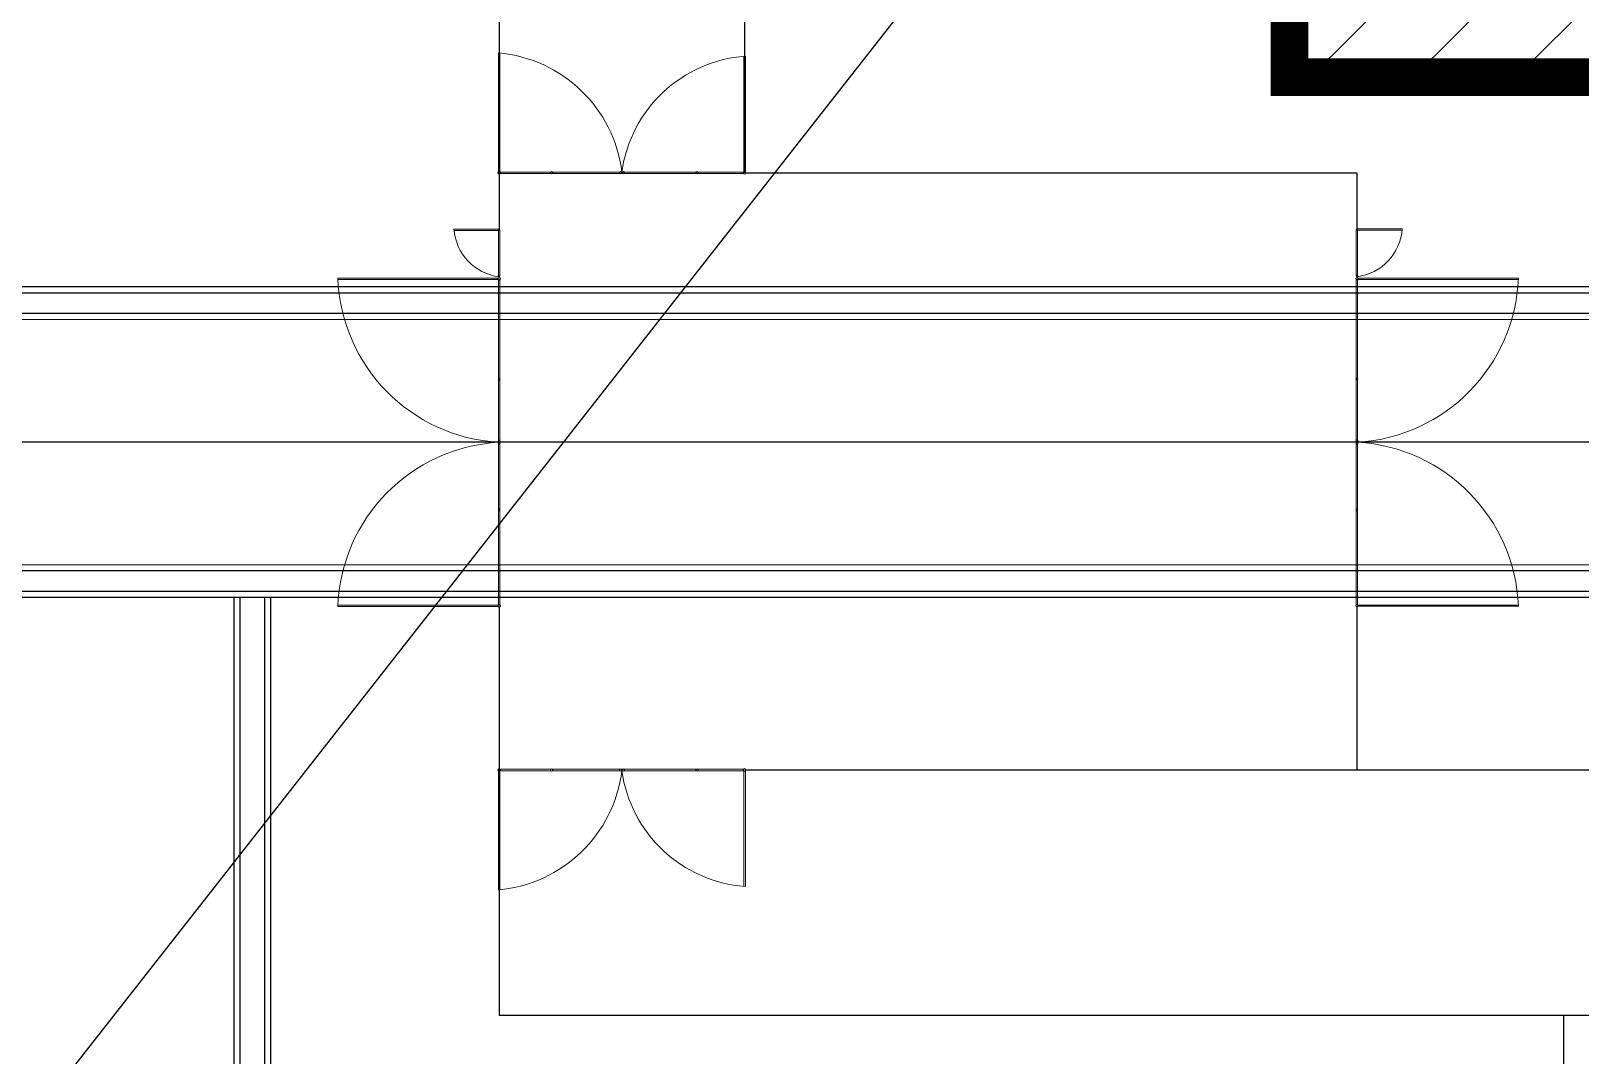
# Model space of a CAD drawing. Header units: millimetres. Extents: x 4080735 to 4152075, y -451436 to -400976.
# Drawn here: x 4144963 to 4147237, y -409123 to -407620 of the extents above; entities that cross this region are included whole.
import ezdxf

# ---------------------------------------------------------------- set-up
doc = ezdxf.new("R2010")
doc.units = ezdxf.units.MM
doc.header["$LTSCALE"] = 60
doc.linetypes.add('CENTER', pattern=[2, 1.25, -0.25, 0.25, -0.25])
for name, color, linetype in [('3', 3, 'Continuous'), ('C_CEN', 1, 'CENTER'), ('DIM-SCALE', 7, 'Continuous'), ('GATE', 7, 'Continuous'), ('SITE BOUNDARY-AP', 4, 'xxx')]:
    doc.layers.add(name, color=color, linetype=linetype)
doc.layers.add('DITCH', color=7, linetype='Continuous', lineweight=0)
doc.layers.add('ROAD', color=4, linetype='Continuous', lineweight=0)
doc.styles.add('Arial', font='arial.ttf')
doc.styles.get("Standard").update_dxf_attribs({"font": 'romans.shx', "width": 0.75, "bigfont": 'whgtxt.shx'})
doc.linetypes.add('xxx', pattern='A,0.25,-0.022286,["xxx",Standard,S=0.1,R=0,X=0,Y=-0.035957],-0.221744', length=0.49403)
doc.dimstyles.new('일반도면_0050', dxfattribs={"dimtxt": 200, "dimasz": 200, "dimexe": 50, "dimexo": 250, "dimgap": 75, "dimtad": 1, "dimdec": 0, "dimzin": 0, "dimdsep": 46, "dimtxsty": 'Arial', "dimcen": -250, "dimclrd": 7, "dimclre": 7, "dimclrt": 2, "dimadec": 0, "dimazin": 0, "dimtfac": 1, "dimtdec": 0, "dimtix": 1, "dimtmove": 2, "dimatfit": 3, "dimfxl": 1, "dimtolj": 1, "dimtzin": 0, "dimarcsym": 0})

# ---------------------------------------------------------------- blocks, each defined once
blk = doc.blocks.new('KEY PLAN_NEW')
at = {"layer": 'C_CEN', "color": 253, "linetype": 'CENTER', "lineweight": -3, "ltscale": 10}
for p, q in [((-1475.3, -2063.94), (-2885.31, -2063.94)), ((-769.86, -2063.94), (-1475.3, -2063.94))]:
    blk.add_line(p, q, dxfattribs=at)
at = {"layer": 'DITCH', "color": 253, "lineweight": -3}
for p, q in [((-1475.01, -1987.94), (-2885.31, -1987.94)), ((-1475.01, -1990.94), (-2885.31, -1990.94)), ((-769.86, -1987.94), (-1475.01, -1987.94)), ((-769.86, -1990.94), (-1475.01, -1990.94)), ((-1475.01, -2000.94), (-2885.31, -2000.94)), ((-769.86, -2000.94), (-1475.01, -2000.94)), ((-1475.01, -2126.94), (-2885.31, -2126.94)), ((-769.86, -2126.94), (-1475.01, -2126.94)), ((-1475.01, -2136.94), (-2885.31, -2136.94)), ((-769.86, -2136.94), (-1475.01, -2136.94)), ((-1475.01, -2139.94), (-2885.31, -2139.94)), ((-1773.53, -2947.94), (-1773.53, -2139.94)), ((-1770.53, -2947.94), (-1770.53, -2139.94)), ((-1758.53, -2947.94), (-1758.53, -2139.94)), ((-1755.53, -2947.94), (-1755.53, -2139.94)), ((-769.86, -2139.94), (-1475.01, -2139.94))]:
    blk.add_line(p, q, dxfattribs=at)
at = {"layer": 'GATE', "color": 253, "lineweight": 13, "ltscale": 10}
for p, q in [((-1644.19, -1931.45), (-1644.19, -1873.41)), ((-1643.53, -1931.45), (-1643.53, -1873.41)), ((-1524.19, -1931.48), (-1524.19, -1875.02)), ((-1523.44, -1931.55), (-1523.44, -1875.04)), ((-1643.26, -1932.4), (-1524.44, -1932.4)), ((-1643.25, -1931.73), (-1524.44, -1931.73)), ((-1644.05, -1959.62), (-1666, -1959.62)), ((-1644.22, -1960.28), (-1665.99, -1960.28)), ((-1644.15, -1960.33), (-1644.15, -1982.27)), ((-1644.15, -1960.45), (-1644.15, -1973.83)), ((-1643.56, -1960.15), (-1643.56, -1982.45)), ((-1224.51, -1960.09), (-1224.51, -1982.39)), ((-1224.01, -1959.56), (-1202.06, -1959.56)), ((-1223.91, -1960.27), (-1223.91, -1982.21)), ((-1223.91, -1960.39), (-1223.91, -1973.77)), ((-1223.84, -1960.22), (-1202.07, -1960.22)), ((-1644.41, -1983.7), (-1722.83, -1983.7)), ((-1644.41, -1984.3), (-1722.8, -1984.3)), ((-1644.15, -1984.55), (-1644.15, -2143.45)), ((-1643.56, -1984.55), (-1643.56, -2143.46)), ((-1224.51, -1984.49), (-1224.51, -2143.4)), ((-1223.91, -1984.49), (-1223.91, -2143.39)), ((-1223.65, -1983.64), (-1145.24, -1983.64)), ((-1223.65, -1984.24), (-1145.26, -1984.24)), ((-1644.41, -2144.3), (-1722.83, -2144.3)), ((-1644.41, -2143.7), (-1722.8, -2143.7)), ((-1223.65, -2143.64), (-1145.26, -2143.64)), ((-1223.65, -2144.24), (-1145.24, -2144.24)), ((-1644.19, -2224.99), (-1644.19, -2283.03)), ((-1643.53, -2224.99), (-1643.53, -2283.03)), ((-1643.26, -2224.04), (-1524.44, -2224.04)), ((-1643.25, -2224.71), (-1524.44, -2224.71)), ((-1524.19, -2224.96), (-1524.19, -2281.42)), ((-1523.44, -2224.89), (-1523.44, -2281.4))]:
    blk.add_line(p, q, dxfattribs=at)
at = {"layer": 'GATE', "color": 253, "lineweight": 0, "ltscale": 10}
for centre, radius in [((-1643.86, -1932.06), 0.693), ((-1643.86, -1984), 0.624), ((-1224.2, -1983.94), 0.624), ((-1643.86, -2144), 0.624), ((-1224.2, -2143.94), 0.624), ((-1643.86, -2224.38), 0.693)]:
    blk.add_circle(centre, radius, dxfattribs=at)
at = {"layer": 'GATE', "color": 253, "lineweight": 13, "ltscale": 10}
for centre, radius in [((-1643.86, -1932.06), 0.564), ((-1643.86, -1932.06), 0.489), ((-1618.24, -1932.08), 0.564), ((-1618.24, -1932.08), 0.489), ((-1584.52, -1932.04), 0.564), ((-1584.51, -1932.04), 0.489), ((-1583.17, -1932.04), 0.564), ((-1583.16, -1932.04), 0.489), ((-1547.08, -1932.07), 0.564), ((-1547.08, -1932.07), 0.489), ((-1523.86, -1932.07), 0.667), ((-1523.86, -1932.07), 0.564), ((-1523.86, -1932.07), 0.489), ((-1643.93, -1960), 0.4), ((-1643.93, -1960), 0.28), ((-1224.14, -1959.94), 0.4), ((-1224.14, -1959.94), 0.28), ((-1643.86, -1984), 0.508), ((-1643.93, -1982.6), 0.4), ((-1643.86, -1984), 0.44), ((-1643.93, -1982.6), 0.28), ((-1224.2, -1983.94), 0.508), ((-1224.2, -1983.94), 0.44), ((-1224.14, -1982.54), 0.4), ((-1224.14, -1982.54), 0.28), ((-1643.84, -2033.05), 0.508), ((-1643.84, -2033.05), 0.44), ((-1224.22, -2032.99), 0.508), ((-1224.22, -2032.99), 0.44), ((-1643.88, -2063.4), 0.508), ((-1643.88, -2064.61), 0.508), ((-1643.88, -2063.4), 0.44), ((-1643.88, -2064.62), 0.44), ((-1224.18, -2063.34), 0.508), ((-1224.18, -2064.55), 0.508), ((-1224.18, -2063.34), 0.44), ((-1224.18, -2064.56), 0.44), ((-1643.85, -2097.09), 0.508), ((-1643.85, -2097.09), 0.44), ((-1224.22, -2097.03), 0.508), ((-1224.22, -2097.03), 0.44), ((-1643.86, -2144), 0.508), ((-1643.86, -2144), 0.44), ((-1224.2, -2143.94), 0.508), ((-1224.2, -2143.94), 0.44), ((-1643.86, -2224.38), 0.564), ((-1643.86, -2224.38), 0.489), ((-1618.24, -2224.36), 0.564), ((-1618.24, -2224.36), 0.489), ((-1584.52, -2224.4), 0.564), ((-1584.51, -2224.4), 0.489), ((-1583.17, -2224.4), 0.564), ((-1583.16, -2224.4), 0.489), ((-1547.08, -2224.36), 0.564), ((-1547.08, -2224.36), 0.489), ((-1523.86, -2224.37), 0.667), ((-1523.86, -2224.37), 0.564), ((-1523.86, -2224.37), 0.489)]:
    blk.add_circle(centre, radius, dxfattribs=at)
at = {"layer": 'GATE', "color": 253, "lineweight": 13, "ltscale": 10, "extrusion": (0, 0, -1)}
for centre, radius, start, end in [((1650.12, -1939.93), 66.78, 95.092, 172.9457), ((1639.25, -1980.5), 83.64, 273.36488, 357.80252), ((1228.82, -1980.44), 83.64, 182.19748, 266.63512), ((1639.25, -2147.5), 83.64, 2.19243, 86.63512), ((1228.82, -2147.44), 83.64, 93.36488, 177.80757), ((1650.12, -2216.51), 66.78, 187.0543, 264.908)]:
    blk.add_arc(centre, radius, start, end, dxfattribs=at)
at = {"layer": 'GATE', "color": 253, "lineweight": 13, "ltscale": 10}
for centre, radius, start, end in [((-1518.62, -1940.71), 65.84, 94.20133, 172.16127), ((-1640.7, -1957.84), 25.36, 184.02474, 262.69449), ((-1227.36, -1957.78), 25.36, 277.30551, 355.97526), ((-1518.62, -2215.73), 65.84, 187.83873, 265.79867)]:
    blk.add_arc(centre, radius, start, end, dxfattribs=at)
at = {"layer": 'ROAD', "color": 253}
for p, q in [((-1475.3, -2003.94), (-2885.31, -2003.94)), ((-769.86, -2003.94), (-1475.3, -2003.94)), ((-1475.3, -2123.94), (-2885.31, -2123.94)), ((-769.86, -2123.94), (-1475.3, -2123.94))]:
    blk.add_line(p, q, dxfattribs=at)
at = {"layer": 'SITE BOUNDARY-AP', "color": 253, "linetype": 'Continuous', "ltscale": 10000, "flags": 128}
for points in [[(-1643.86, -2144.63), (-1643.86, -2344.37), (-145.01, -2344.37), (-145.01, -180.37), (-1644.13, -172.61), (-1643.91, -307.47)], [(-1523.2, -2224.37), (-265.01, -2224.37), (-265.01, -299.68), (-1523.87, -293.32), (-1523.8, -307.47)], [(-3765.83, -608.83), (-3632.64, -1235.31), (-3494.05, -1554.06), (-2982.55, -2265.82), (-2690.75, -2492.98), (-2154.6, -2991.22), (-1723.01, -2972.37), (-1723.01, -2710.37), (-1123.01, -2710.37), (-1123.01, -2344.37)], [(-1643.86, -1411.89), (-1643.86, -1959.61)], [(-1523.86, -1411.89), (-1523.86, -1932.07)], [(-1523.2, -1932.07), (-1224.2, -1932.07), (-1224.21, -1959.55)], [(-1224.21, -2144.57), (-1224.21, -2224.37)]]:
    blk.add_lwpolyline(points, dxfattribs=at)

msp = doc.modelspace()

# ---------------------------------------------------------------- hatches: boundary and pattern name
at = {"layer": '3'}
h = msp.add_hatch(dxfattribs=at)
h.set_pattern_fill('ANSI31', color=256, scale=855.36)
h.set_pattern_definition([(45, (-65702.36, -13536.25), (-75.603857, 75.603857), [])])
h.paths.add_polyline_path([(4145910.3, -405867.4), (4146090.3, -405867.4), (4146090.3, -405507.4), (4146630.3, -405507.4), (4146630.3, -405327.4), (4147730.3, -405327.4), (4147730.3, -405449.8), (4148570.7, -405449.8), (4148570.7, -406047.4), (4148630.3, -406047.4), (4148630.3, -407507.4), (4147379.3, -407507.4), (4147379.3, -407511.9), (4147370.3, -407511.9), (4147370.3, -407687.4), (4146810.3, -407687.4), (4146810.3, -407327.4), (4146450.3, -407327.4), (4146450.3, -406967.4), (4146090.3, -406967.4), (4146090.3, -406607.4), (4145550.3, -406607.4), (4145550.3, -406227.4), (4145910.3, -406227.4)])

# ---------------------------------------------------------------- linework, layer by layer
at = {"layer": '3', "const_width": 55}
msp.add_lwpolyline([(4145910.3, -405867.4), (4146090.3, -405867.4), (4146090.3, -405507.4), (4146630.3, -405507.4), (4146630.3, -405327.4), (4147730.3, -405327.4), (4147730.3, -405449.8), (4148570.7, -405449.8), (4148570.7, -406047.4), (4148630.3, -406047.4), (4148630.3, -407507.4), (4147379.3, -407507.4), (4147379.3, -407511.9), (4147370.3, -407511.9), (4147370.3, -407687.4), (4146810.3, -407687.4), (4146810.3, -407327.4), (4146450.3, -407327.4), (4146450.3, -406967.4), (4146090.3, -406967.4), (4146090.3, -406607.4), (4145550.3, -406607.4), (4145550.3, -406227.4), (4145910.3, -406227.4)], close=True, dxfattribs=at)

# ---------------------------------------------------------------- block references
at = {"xscale": 3, "yscale": 3, "zscale": 3}
msp.add_blockref('KEY PLAN_NEW', (4150581.9, -402031.5), dxfattribs=at)

# ---------------------------------------------------------------- leaders
at = {"layer": 'DIM-SCALE'}
msp.add_leader([(4146446.6, -407327.4), (4144470.9, -409847.3), (4144110.9, -409847.3)], dimstyle='일반도면_0050', override={"dimclrd": 1}, dxfattribs=at)

doc.saveas('drawing.dxf')
